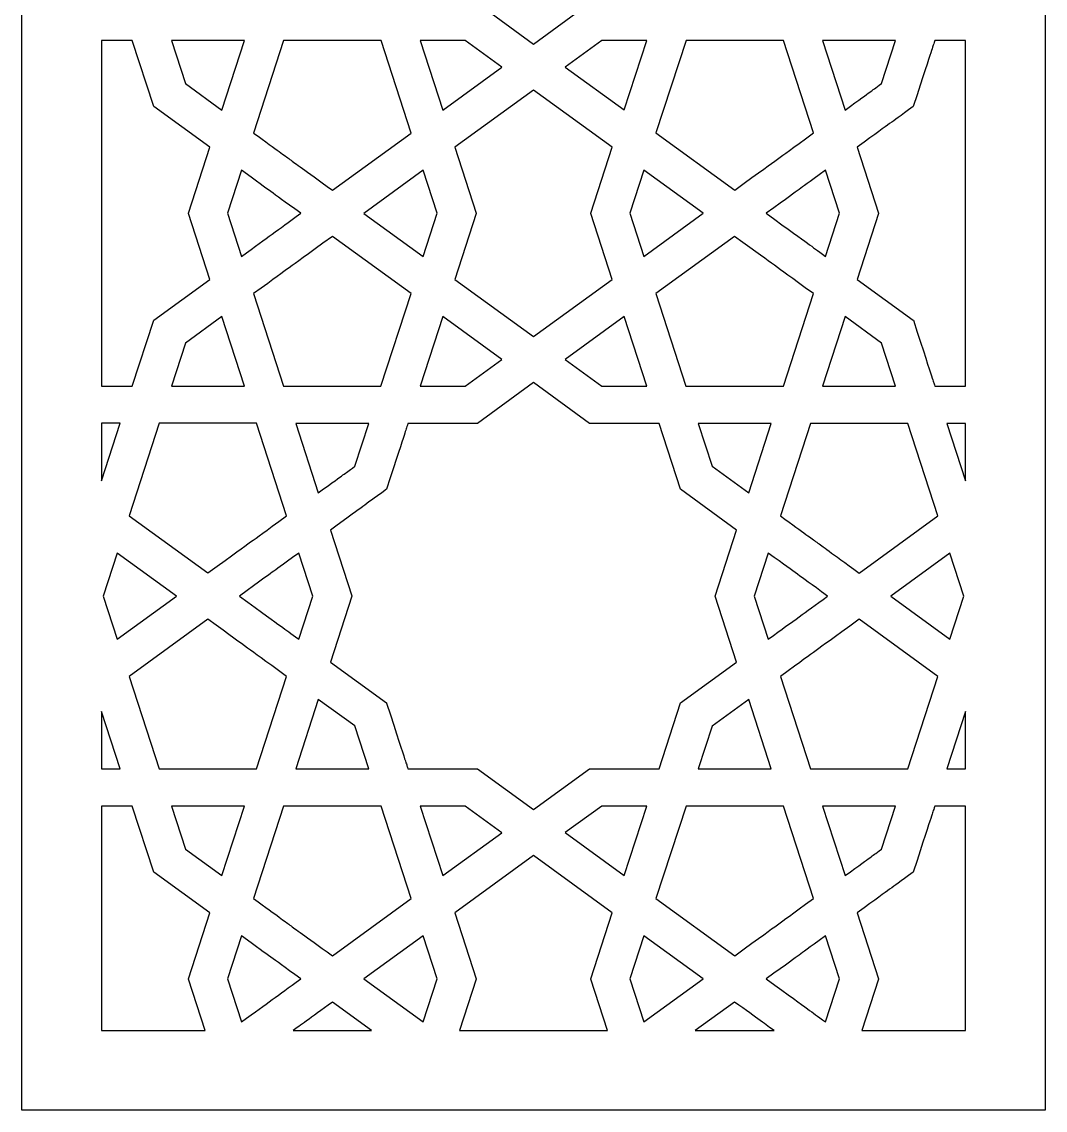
# Model space of a CAD drawing. Header units: millimetres. Extents: x -31 to 31, y -125 to 125.
# Drawn here: x -31.2 to 31.3, y -124.9 to -58.4 of the extents above; entities that cross this region are included whole.
import ezdxf

# ---------------------------------------------------------------- set-up
doc = ezdxf.new("R2010")
doc.units = ezdxf.units.MM
doc.header["$MEASUREMENT"] = 0
doc.layers.add('layer 1', color=7, linetype='Continuous')

msp = doc.modelspace()

# ---------------------------------------------------------------- linework, layer by layer
at = {"layer": 'layer 1', "color": 250}
for points, knots in [([(-31.2209, -124.8834), (-31.2209, -124.8834), (31.279, -124.8834), (31.279, -124.8834), (31.279, -124.8834), (31.279, -124.8834), (31.279, 125.1165), (31.279, 125.1165), (31.279, 125.1165), (31.279, 125.1165), (-31.2209, 125.1165), (-31.2209, 125.1165), (-31.2209, 125.1165), (-31.2209, 125.1165), (-31.2209, -124.8834), (-31.2209, -124.8834)], [0, 0, 0, 0, 0.2, 0.2, 0.2, 0.2, 0.4, 0.4, 0.4, 0.4, 0.6, 0.6, 0.6, 0.6, 1, 1, 1, 1]), ([(-11.0675, -46.7219), (-11.0675, -46.7219), (-11.0655, -46.7159), (-11.0655, -46.7159), (-11.0655, -46.7159), (-11.0655, -46.7159), (-12.3752, -42.6879), (-12.3752, -42.6879), (-12.3752, -42.6879), (-9.9365, -40.9155), (-10.7147, -41.4803), (-8.9446, -40.198), (-8.9446, -40.198), (-7.6295, -36.147), (-7.8545, -36.8395), (-7.6374, -36.1738), (-7.6374, -36.1738), (-7.1057, -36.1738), (-3.9273, -36.1738), (-3.3999, -36.1738), (-3.3999, -36.1738), (-3.3999, -36.1738), (0.03, -33.6808), (0.03, -33.6808), (0.03, -33.6808), (0.03, -33.6808), (3.4571, -36.1714), (3.4571, -36.1714), (3.4571, -36.1714), (3.9875, -36.1714), (7.1642, -36.1714), (7.6948, -36.1714), (7.6948, -36.1714), (7.6948, -36.1714), (9.011, -40.2015), (9.011, -40.2015), (9.011, -40.2015), (9.011, -40.2015), (12.4358, -42.6904), (12.4358, -42.6904), (12.4358, -42.6904), (12.4358, -42.6904), (11.1259, -46.718), (11.1259, -46.718), (11.1259, -46.718), (11.1259, -46.718), (11.1269, -46.7208), (11.1269, -46.7208), (11.1269, -46.7208), (11.1269, -46.7208), (11.1259, -46.724), (11.1259, -46.724), (11.1259, -46.724), (11.1259, -46.724), (11.1269, -46.7272), (11.1269, -46.7272), (11.1269, -46.7272), (11.1269, -46.7272), (11.1259, -46.7304), (11.1259, -46.7304), (11.1259, -46.7304), (11.1259, -46.7304), (12.4343, -50.7591), (12.4343, -50.7591), (12.4343, -50.7591), (12.4343, -50.7591), (9.0092, -53.2479), (9.0092, -53.2479), (9.0092, -53.2479), (9.0092, -53.2479), (7.6962, -57.2731), (7.6962, -57.2731), (7.6962, -57.2731), (7.1645, -57.2731), (3.9859, -57.2731), (3.4586, -57.2731), (3.4586, -57.2731), (3.4586, -57.2731), (0.0285, -59.7659), (0.0285, -59.7659), (0.0285, -59.7659), (0.0285, -59.7659), (-3.3983, -57.2756), (-3.3983, -57.2756), (-3.3983, -57.2756), (-3.9287, -57.2756), (-7.1053, -57.2756), (-7.636, -57.2756), (-7.636, -57.2756), (-7.7883, -56.8092), (-7.5889, -57.4227), (-8.9431, -53.2536), (-8.9431, -53.2536), (-8.9431, -53.2536), (-8.9516, -53.2472), (-8.9516, -53.2472), (-8.9516, -53.2472), (-8.9516, -53.2472), (-8.9522, -53.2455), (-8.9522, -53.2455), (-8.9522, -53.2455), (-8.9522, -53.2455), (-12.3766, -50.757), (-12.3766, -50.757), (-12.3766, -50.757), (-12.3766, -50.757), (-11.0655, -46.7283), (-11.0655, -46.7283), (-11.0655, -46.7283), (-11.0655, -46.7283), (-11.0675, -46.7219), (-11.0675, -46.7219)], [0, 0, 0, 0, 0.0344828, 0.0344828, 0.0344828, 0.0344828, 0.0689655, 0.0689655, 0.0689655, 0.0689655, 0.1034483, 0.1034483, 0.1034483, 0.1034483, 0.137931, 0.137931, 0.137931, 0.137931, 0.1724138, 0.1724138, 0.1724138, 0.1724138, 0.2068966, 0.2068966, 0.2068966, 0.2068966, 0.2413793, 0.2413793, 0.2413793, 0.2413793, 0.2758621, 0.2758621, 0.2758621, 0.2758621, 0.3103448, 0.3103448, 0.3103448, 0.3103448, 0.3448276, 0.3448276, 0.3448276, 0.3448276, 0.3793103, 0.3793103, 0.3793103, 0.3793103, 0.4137931, 0.4137931, 0.4137931, 0.4137931, 0.4482759, 0.4482759, 0.4482759, 0.4482759, 0.4827586, 0.4827586, 0.4827586, 0.4827586, 0.5172414, 0.5172414, 0.5172414, 0.5172414, 0.5517241, 0.5517241, 0.5517241, 0.5517241, 0.5862069, 0.5862069, 0.5862069, 0.5862069, 0.6206897, 0.6206897, 0.6206897, 0.6206897, 0.6551724, 0.6551724, 0.6551724, 0.6551724, 0.6896552, 0.6896552, 0.6896552, 0.6896552, 0.7241379, 0.7241379, 0.7241379, 0.7241379, 0.7586207, 0.7586207, 0.7586207, 0.7586207, 0.7931034, 0.7931034, 0.7931034, 0.7931034, 0.8275862, 0.8275862, 0.8275862, 0.8275862, 0.862069, 0.862069, 0.862069, 0.862069, 0.8965517, 0.8965517, 0.8965517, 0.8965517, 0.9310345, 0.9310345, 0.9310345, 0.9310345, 1, 1, 1, 1]), ([(-26.3572, -59.5517), (-25.5136, -59.5517), (-24.7171, -59.5517), (-24.4743, -59.5517), (-24.4743, -59.5517), (-24.4743, -59.5517), (-23.1581, -63.5815), (-23.1581, -63.5815), (-23.1581, -63.5815), (-23.1581, -63.5815), (-19.7335, -66.0704), (-19.7335, -66.0704), (-19.7335, -66.0704), (-19.7335, -66.0704), (-21.0431, -70.098), (-21.0431, -70.098), (-21.0431, -70.098), (-21.0431, -70.098), (-21.0421, -70.1008), (-21.0421, -70.1008), (-21.0421, -70.1008), (-21.0421, -70.1008), (-21.0431, -70.1044), (-21.0431, -70.1044), (-21.0431, -70.1044), (-21.0431, -70.1044), (-21.0421, -70.1072), (-21.0421, -70.1072), (-21.0421, -70.1072), (-21.0421, -70.1072), (-21.0431, -70.1104), (-21.0431, -70.1104), (-21.0431, -70.1104), (-21.0431, -70.1104), (-19.7348, -74.1391), (-19.7348, -74.1391), (-19.7348, -74.1391), (-19.7348, -74.1391), (-23.1599, -76.6283), (-23.1599, -76.6283), (-23.1599, -76.6283), (-23.1599, -76.6283), (-24.4729, -80.6531), (-24.4729, -80.6531), (-24.4729, -80.6531), (-24.7161, -80.6531), (-25.5134, -80.6531), (-26.3572, -80.6531), (-26.3572, -80.6531), (-26.3572, -80.6531), (-26.3572, -59.5517), (-26.3572, -59.5517)], [0, 0, 0, 0, 0.0714286, 0.0714286, 0.0714286, 0.0714286, 0.1428571, 0.1428571, 0.1428571, 0.1428571, 0.2142857, 0.2142857, 0.2142857, 0.2142857, 0.2857143, 0.2857143, 0.2857143, 0.2857143, 0.3571429, 0.3571429, 0.3571429, 0.3571429, 0.4285714, 0.4285714, 0.4285714, 0.4285714, 0.5, 0.5, 0.5, 0.5, 0.5714286, 0.5714286, 0.5714286, 0.5714286, 0.6428571, 0.6428571, 0.6428571, 0.6428571, 0.7142857, 0.7142857, 0.7142857, 0.7142857, 0.7857143, 0.7857143, 0.7857143, 0.7857143, 0.8571429, 0.8571429, 0.8571429, 0.8571429, 1, 1, 1, 1]), ([(-17.6163, -59.5517), (-17.6163, -59.5517), (-18.9945, -63.7953), (-18.9945, -63.7953), (-18.9945, -63.7953), (-18.9945, -63.7953), (-21.229, -62.1715), (-21.229, -62.1715), (-21.229, -62.1715), (-21.229, -62.1715), (-22.0845, -59.5517), (-22.0845, -59.5517), (-22.0845, -59.5517), (-22.0845, -59.5517), (-17.6163, -59.5517), (-17.6163, -59.5517)], [0, 0, 0, 0, 0.2, 0.2, 0.2, 0.2, 0.4, 0.4, 0.4, 0.4, 0.6, 0.6, 0.6, 0.6, 1, 1, 1, 1]), ([(-9.2825, -59.5514), (-9.2825, -59.5514), (-7.4482, -65.1997), (-7.4482, -65.1997), (-7.4482, -65.1997), (-7.4482, -65.1997), (-12.2538, -68.6926), (-12.2538, -68.6926), (-12.2538, -68.6926), (-15.8527, -66.0799), (-13.9533, -67.4589), (-17.0622, -65.1997), (-17.0622, -65.1997), (-17.0622, -65.1997), (-15.2277, -59.5514), (-15.2277, -59.5514), (-15.2277, -59.5514), (-15.2277, -59.5514), (-9.2825, -59.5514), (-9.2825, -59.5514)], [0, 0, 0, 0, 0.1666667, 0.1666667, 0.1666667, 0.1666667, 0.3333333, 0.3333333, 0.3333333, 0.3333333, 0.5, 0.5, 0.5, 0.5, 0.6666667, 0.6666667, 0.6666667, 0.6666667, 1, 1, 1, 1]), ([(-4.1361, -59.5514), (-4.1361, -59.5514), (-1.906, -61.172), (-1.906, -61.172), (-1.906, -61.172), (-1.906, -61.172), (-5.5156, -63.7953), (-5.5156, -63.7953), (-5.5156, -63.7953), (-5.5156, -63.7953), (-6.8939, -59.5514), (-6.8939, -59.5514), (-6.8939, -59.5514), (-6.8939, -59.5514), (-4.1361, -59.5514), (-4.1361, -59.5514)], [0, 0, 0, 0, 0.2, 0.2, 0.2, 0.2, 0.4, 0.4, 0.4, 0.4, 0.6, 0.6, 0.6, 0.6, 1, 1, 1, 1]), ([(6.9543, -59.5493), (6.9543, -59.5493), (5.576, -63.7932), (5.576, -63.7932), (5.576, -63.7932), (5.576, -63.7932), (1.9664, -61.1699), (1.9664, -61.1699), (1.9664, -61.1699), (1.9664, -61.1699), (4.1966, -59.5493), (4.1966, -59.5493), (4.1966, -59.5493), (4.5395, -59.5493), (6.6033, -59.5493), (6.9543, -59.5493)], [0, 0, 0, 0, 0.2, 0.2, 0.2, 0.2, 0.4, 0.4, 0.4, 0.4, 0.6, 0.6, 0.6, 0.6, 1, 1, 1, 1]), ([(12.3144, -68.6901), (12.3144, -68.6901), (7.5085, -65.1972), (7.5085, -65.1972), (7.5085, -65.1972), (7.5085, -65.1972), (9.3426, -59.5493), (9.3426, -59.5493), (9.3426, -59.5493), (9.3426, -59.5493), (15.288, -59.5493), (15.288, -59.5493), (15.288, -59.5493), (15.288, -59.5493), (17.1224, -65.1976), (17.1224, -65.1976), (17.1224, -65.1976), (14.3178, -67.2356), (15.6683, -66.2552), (12.3144, -68.6901)], [0, 0, 0, 0, 0.1666667, 0.1666667, 0.1666667, 0.1666667, 0.3333333, 0.3333333, 0.3333333, 0.3333333, 0.5, 0.5, 0.5, 0.5, 0.6666667, 0.6666667, 0.6666667, 0.6666667, 1, 1, 1, 1]), ([(17.678, -59.5538), (17.678, -59.5538), (22.1442, -59.5538), (22.1442, -59.5538), (22.1442, -59.5538), (22.1442, -59.5538), (21.2891, -62.1757), (21.2891, -62.1757), (21.2891, -62.1757), (20.4558, -62.7811), (20.9321, -62.4357), (19.0556, -63.7953), (19.0556, -63.7953), (19.0556, -63.7953), (17.678, -59.5538), (17.678, -59.5538)], [0, 0, 0, 0, 0.2, 0.2, 0.2, 0.2, 0.4, 0.4, 0.4, 0.4, 0.6, 0.6, 0.6, 0.6, 1, 1, 1, 1]), ([(26.4153, -80.6556), (25.5721, -80.6556), (24.7759, -80.6556), (24.5332, -80.6556), (24.5332, -80.6556), (24.3783, -80.1822), (24.5784, -80.7967), (23.2262, -76.6336), (23.2262, -76.6336), (23.2262, -76.6336), (23.2177, -76.6272), (23.2177, -76.6272), (23.2177, -76.6272), (23.2177, -76.6272), (23.217, -76.6258), (23.217, -76.6258), (23.217, -76.6258), (23.217, -76.6258), (19.7926, -74.137), (19.7926, -74.137), (19.7926, -74.137), (19.7926, -74.137), (21.1035, -70.1082), (21.1035, -70.1082), (21.1035, -70.1082), (21.1035, -70.1082), (21.1017, -70.1019), (21.1017, -70.1019), (21.1017, -70.1019), (21.1017, -70.1019), (21.1035, -70.0959), (21.1035, -70.0959), (21.1035, -70.0959), (21.1035, -70.0959), (19.794, -66.0679), (19.794, -66.0679), (19.794, -66.0679), (22.2479, -64.2846), (21.4905, -64.8342), (23.2244, -63.578), (23.2244, -63.578), (24.5381, -59.5323), (24.3163, -60.2146), (24.5318, -59.5538), (24.5318, -59.5538), (24.7749, -59.5538), (25.5718, -59.5538), (26.4153, -59.5538), (26.4153, -59.5538), (26.4153, -59.5538), (26.4153, -80.6556), (26.4153, -80.6556)], [0, 0, 0, 0, 0.0714286, 0.0714286, 0.0714286, 0.0714286, 0.1428571, 0.1428571, 0.1428571, 0.1428571, 0.2142857, 0.2142857, 0.2142857, 0.2142857, 0.2857143, 0.2857143, 0.2857143, 0.2857143, 0.3571429, 0.3571429, 0.3571429, 0.3571429, 0.4285714, 0.4285714, 0.4285714, 0.4285714, 0.5, 0.5, 0.5, 0.5, 0.5714286, 0.5714286, 0.5714286, 0.5714286, 0.6428571, 0.6428571, 0.6428571, 0.6428571, 0.7142857, 0.7142857, 0.7142857, 0.7142857, 0.7857143, 0.7857143, 0.7857143, 0.7857143, 0.8571429, 0.8571429, 0.8571429, 0.8571429, 1, 1, 1, 1]), ([(-4.7782, -74.1391), (-4.7782, -74.1391), (-3.4687, -70.1107), (-3.4687, -70.1107), (-3.4687, -70.1107), (-3.4687, -70.1107), (-3.4714, -70.1023), (-3.4714, -70.1023), (-3.4714, -70.1023), (-3.4714, -70.1023), (-3.4703, -70.0991), (-3.4703, -70.0991), (-3.4703, -70.0991), (-3.4703, -70.0991), (-4.7771, -66.0707), (-4.7771, -66.0707), (-4.7771, -66.0707), (-4.7771, -66.0707), (0.0318, -62.5757), (0.0318, -62.5757), (0.0318, -62.5757), (0.0318, -62.5757), (4.8369, -66.0679), (4.8369, -66.0679), (4.8369, -66.0679), (4.8369, -66.0679), (3.5275, -70.0963), (3.5275, -70.0963), (3.5275, -70.0963), (3.5275, -70.0963), (3.5285, -70.0994), (3.5285, -70.0994), (3.5285, -70.0994), (3.5285, -70.0994), (3.5273, -70.1026), (3.5273, -70.1026), (3.5273, -70.1026), (3.5273, -70.1026), (3.5285, -70.1058), (3.5285, -70.1058), (3.5285, -70.1058), (3.5285, -70.1058), (3.5275, -70.1086), (3.5275, -70.1086), (3.5275, -70.1086), (3.5275, -70.1086), (4.8359, -74.1366), (4.8359, -74.1366), (4.8359, -74.1366), (4.8359, -74.1366), (0.027, -77.6312), (0.027, -77.6312), (0.027, -77.6312), (0.027, -77.6312), (-4.7782, -74.1391), (-4.7782, -74.1391)], [0, 0, 0, 0, 0.0666667, 0.0666667, 0.0666667, 0.0666667, 0.1333333, 0.1333333, 0.1333333, 0.1333333, 0.2, 0.2, 0.2, 0.2, 0.2666667, 0.2666667, 0.2666667, 0.2666667, 0.3333333, 0.3333333, 0.3333333, 0.3333333, 0.4, 0.4, 0.4, 0.4, 0.4666667, 0.4666667, 0.4666667, 0.4666667, 0.5333333, 0.5333333, 0.5333333, 0.5333333, 0.6, 0.6, 0.6, 0.6, 0.6666667, 0.6666667, 0.6666667, 0.6666667, 0.7333333, 0.7333333, 0.7333333, 0.7333333, 0.8, 0.8, 0.8, 0.8, 0.8666667, 0.8666667, 0.8666667, 0.8666667, 1, 1, 1, 1]), ([(-14.1813, -70.104), (-15.7375, -71.2336), (-16.0634, -71.4703), (-17.8008, -72.7333), (-17.8008, -72.7333), (-17.8008, -72.7333), (-18.6545, -70.1044), (-18.6545, -70.1044), (-18.6545, -70.1044), (-18.6545, -70.1044), (-17.7998, -67.4758), (-17.7998, -67.4758), (-17.7998, -67.4758), (-15.7314, -68.979), (-16.3185, -68.5529), (-14.1813, -70.104)], [0, 0, 0, 0, 0.2, 0.2, 0.2, 0.2, 0.4, 0.4, 0.4, 0.4, 0.6, 0.6, 0.6, 0.6, 1, 1, 1, 1]), ([(-6.7108, -67.4758), (-6.7108, -67.4758), (-5.8578, -70.1023), (-5.8578, -70.1023), (-5.8578, -70.1023), (-5.8578, -70.1023), (-6.7123, -72.7336), (-6.7123, -72.7336), (-6.7123, -72.7336), (-6.7123, -72.7336), (-10.3288, -70.1054), (-10.3288, -70.1054), (-10.3288, -70.1054), (-10.3288, -70.1054), (-6.7108, -67.4758), (-6.7108, -67.4758)], [0, 0, 0, 0, 0.2, 0.2, 0.2, 0.2, 0.4, 0.4, 0.4, 0.4, 0.6, 0.6, 0.6, 0.6, 1, 1, 1, 1]), ([(6.7694, -72.7312), (6.7694, -72.7312), (5.9161, -70.103), (5.9161, -70.103), (5.9161, -70.103), (5.9161, -70.103), (6.7708, -67.4734), (6.7708, -67.4734), (6.7708, -67.4734), (6.7708, -67.4734), (10.3875, -70.1019), (10.3875, -70.1019), (10.3875, -70.1019), (10.3875, -70.1019), (6.7694, -72.7312), (6.7694, -72.7312)], [0, 0, 0, 0, 0.2, 0.2, 0.2, 0.2, 0.4, 0.4, 0.4, 0.4, 0.6, 0.6, 0.6, 0.6, 1, 1, 1, 1]), ([(14.2402, -70.103), (17.0081, -68.0935), (15.6065, -69.1113), (17.8601, -67.4734), (17.8601, -67.4734), (17.8601, -67.4734), (18.7148, -70.1019), (18.7148, -70.1019), (18.7148, -70.1019), (18.7148, -70.1019), (17.859, -72.7315), (17.859, -72.7315), (17.859, -72.7315), (16.771, -71.9413), (17.2007, -72.2521), (14.2402, -70.103)], [0, 0, 0, 0, 0.2, 0.2, 0.2, 0.2, 0.4, 0.4, 0.4, 0.4, 0.6, 0.6, 0.6, 0.6, 1, 1, 1, 1]), ([(-12.2553, -71.5169), (-12.2553, -71.5169), (-7.4497, -75.0097), (-7.4497, -75.0097), (-7.4497, -75.0097), (-7.4497, -75.0097), (-9.284, -80.6581), (-9.284, -80.6581), (-9.284, -80.6581), (-9.284, -80.6581), (-15.2294, -80.6581), (-15.2294, -80.6581), (-15.2294, -80.6581), (-15.2294, -80.6581), (-17.0638, -75.0094), (-17.0638, -75.0094), (-17.0638, -75.0094), (-14.3101, -73.0088), (-15.6037, -73.9475), (-12.2553, -71.5169)], [0, 0, 0, 0, 0.1666667, 0.1666667, 0.1666667, 0.1666667, 0.3333333, 0.3333333, 0.3333333, 0.3333333, 0.5, 0.5, 0.5, 0.5, 0.6666667, 0.6666667, 0.6666667, 0.6666667, 1, 1, 1, 1]), ([(9.3412, -80.6556), (9.3412, -80.6556), (7.5067, -75.0073), (7.5067, -75.0073), (7.5067, -75.0073), (7.5067, -75.0073), (12.3126, -71.5148), (12.3126, -71.5148), (12.3126, -71.5148), (15.2432, -73.642), (14.2497, -72.9206), (17.121, -75.0073), (17.121, -75.0073), (17.121, -75.0073), (15.2866, -80.6556), (15.2866, -80.6556), (15.2866, -80.6556), (15.2866, -80.6556), (9.3412, -80.6556), (9.3412, -80.6556)], [0, 0, 0, 0, 0.1666667, 0.1666667, 0.1666667, 0.1666667, 0.3333333, 0.3333333, 0.3333333, 0.3333333, 0.5, 0.5, 0.5, 0.5, 0.6666667, 0.6666667, 0.6666667, 0.6666667, 1, 1, 1, 1]), ([(-17.6193, -80.6531), (-17.6193, -80.6531), (-22.0835, -80.6531), (-22.0835, -80.6531), (-22.0835, -80.6531), (-22.0835, -80.6531), (-21.2304, -78.0376), (-21.2304, -78.0376), (-21.2304, -78.0376), (-21.2304, -78.0376), (-18.996, -76.4142), (-18.996, -76.4142), (-18.996, -76.4142), (-18.996, -76.4142), (-17.6193, -80.6531), (-17.6193, -80.6531)], [0, 0, 0, 0, 0.2, 0.2, 0.2, 0.2, 0.4, 0.4, 0.4, 0.4, 0.6, 0.6, 0.6, 0.6, 1, 1, 1, 1]), ([(-5.5173, -76.4142), (-5.5173, -76.4142), (-1.9076, -79.0374), (-1.9076, -79.0374), (-1.9076, -79.0374), (-1.9076, -79.0374), (-4.1376, -80.6581), (-4.1376, -80.6581), (-4.1376, -80.6581), (-4.1376, -80.6581), (-6.8956, -80.6581), (-6.8956, -80.6581), (-6.8956, -80.6581), (-6.8956, -80.6581), (-5.5173, -76.4142), (-5.5173, -76.4142)], [0, 0, 0, 0, 0.2, 0.2, 0.2, 0.2, 0.4, 0.4, 0.4, 0.4, 0.6, 0.6, 0.6, 0.6, 1, 1, 1, 1]), ([(5.5746, -76.4117), (5.5746, -76.4117), (6.9529, -80.6556), (6.9529, -80.6556), (6.9529, -80.6556), (6.6019, -80.6556), (4.5399, -80.6556), (4.1949, -80.6556), (4.1949, -80.6556), (4.1949, -80.6556), (1.9649, -79.0349), (1.9649, -79.0349), (1.9649, -79.0349), (1.9649, -79.0349), (5.5746, -76.4117), (5.5746, -76.4117)], [0, 0, 0, 0, 0.2, 0.2, 0.2, 0.2, 0.4, 0.4, 0.4, 0.4, 0.6, 0.6, 0.6, 0.6, 1, 1, 1, 1]), ([(17.6752, -80.6556), (17.6752, -80.6556), (19.0535, -76.4103), (19.0535, -76.4103), (19.0535, -76.4103), (19.0535, -76.4103), (21.2884, -78.0316), (21.2884, -78.0316), (21.2884, -78.0316), (21.2884, -78.0316), (22.1453, -80.6556), (22.1453, -80.6556), (22.1453, -80.6556), (22.1453, -80.6556), (17.6752, -80.6556), (17.6752, -80.6556)], [0, 0, 0, 0, 0.2, 0.2, 0.2, 0.2, 0.4, 0.4, 0.4, 0.4, 0.6, 0.6, 0.6, 0.6, 1, 1, 1, 1]), ([(-3.3983, -104.0356), (-3.9287, -104.0356), (-7.1053, -104.0356), (-7.636, -104.0356), (-7.636, -104.0356), (-7.7884, -103.5688), (-7.5889, -104.1827), (-8.9431, -100.0136), (-8.9431, -100.0136), (-8.9431, -100.0136), (-8.9516, -100.0072), (-8.9516, -100.0072), (-8.9516, -100.0072), (-8.9516, -100.0072), (-8.9522, -100.0058), (-8.9522, -100.0058), (-8.9522, -100.0058), (-8.9522, -100.0058), (-12.3766, -97.5169), (-12.3766, -97.5169), (-12.3766, -97.5169), (-12.3766, -97.5169), (-11.0655, -93.4882), (-11.0655, -93.4882), (-11.0655, -93.4882), (-11.0655, -93.4882), (-11.0675, -93.4823), (-11.0675, -93.4823), (-11.0675, -93.4823), (-11.0675, -93.4823), (-11.0655, -93.4759), (-11.0655, -93.4759), (-11.0655, -93.4759), (-11.0655, -93.4759), (-12.3752, -89.4479), (-12.3752, -89.4479), (-12.3752, -89.4479), (-9.9286, -87.6699), (-10.6809, -88.216), (-8.9446, -86.958), (-8.9446, -86.958), (-7.6283, -82.9039), (-7.8534, -83.5964), (-7.6374, -82.9338), (-7.6374, -82.9338), (-7.1057, -82.9338), (-3.9273, -82.9338), (-3.3999, -82.9338), (-3.3999, -82.9338), (-3.3999, -82.9338), (0.03, -80.4411), (0.03, -80.4411), (0.03, -80.4411), (0.03, -80.4411), (3.4571, -82.9317), (3.4571, -82.9317), (3.4571, -82.9317), (3.9875, -82.9317), (7.1642, -82.9317), (7.6948, -82.9317), (7.6948, -82.9317), (7.6948, -82.9317), (9.011, -86.9615), (9.011, -86.9615), (9.011, -86.9615), (9.011, -86.9615), (12.4358, -89.4504), (12.4358, -89.4504), (12.4358, -89.4504), (12.4358, -89.4504), (11.1259, -93.478), (11.1259, -93.478), (11.1259, -93.478), (11.1259, -93.478), (11.1269, -93.4808), (11.1269, -93.4808), (11.1269, -93.4808), (11.1269, -93.4808), (11.1259, -93.4843), (11.1259, -93.4843), (11.1259, -93.4843), (11.1259, -93.4843), (11.1269, -93.4875), (11.1269, -93.4875), (11.1269, -93.4875), (11.1269, -93.4875), (11.1259, -93.4903), (11.1259, -93.4903), (11.1259, -93.4903), (11.1259, -93.4903), (12.4343, -97.5191), (12.4343, -97.5191), (12.4343, -97.5191), (12.4343, -97.5191), (9.0092, -100.0082), (9.0092, -100.0082), (9.0092, -100.0082), (9.0092, -100.0082), (7.6962, -104.0331), (7.6962, -104.0331), (7.6962, -104.0331), (7.1645, -104.0331), (3.9859, -104.0331), (3.4586, -104.0331), (3.4586, -104.0331), (3.4586, -104.0331), (0.0285, -106.5262), (0.0285, -106.5262), (0.0285, -106.5262), (0.0285, -106.5262), (-3.3983, -104.0356), (-3.3983, -104.0356)], [0, 0, 0, 0, 0.0344828, 0.0344828, 0.0344828, 0.0344828, 0.0689655, 0.0689655, 0.0689655, 0.0689655, 0.1034483, 0.1034483, 0.1034483, 0.1034483, 0.137931, 0.137931, 0.137931, 0.137931, 0.1724138, 0.1724138, 0.1724138, 0.1724138, 0.2068966, 0.2068966, 0.2068966, 0.2068966, 0.2413793, 0.2413793, 0.2413793, 0.2413793, 0.2758621, 0.2758621, 0.2758621, 0.2758621, 0.3103448, 0.3103448, 0.3103448, 0.3103448, 0.3448276, 0.3448276, 0.3448276, 0.3448276, 0.3793103, 0.3793103, 0.3793103, 0.3793103, 0.4137931, 0.4137931, 0.4137931, 0.4137931, 0.4482759, 0.4482759, 0.4482759, 0.4482759, 0.4827586, 0.4827586, 0.4827586, 0.4827586, 0.5172414, 0.5172414, 0.5172414, 0.5172414, 0.5517241, 0.5517241, 0.5517241, 0.5517241, 0.5862069, 0.5862069, 0.5862069, 0.5862069, 0.6206897, 0.6206897, 0.6206897, 0.6206897, 0.6551724, 0.6551724, 0.6551724, 0.6551724, 0.6896552, 0.6896552, 0.6896552, 0.6896552, 0.7241379, 0.7241379, 0.7241379, 0.7241379, 0.7586207, 0.7586207, 0.7586207, 0.7586207, 0.7931034, 0.7931034, 0.7931034, 0.7931034, 0.8275862, 0.8275862, 0.8275862, 0.8275862, 0.862069, 0.862069, 0.862069, 0.862069, 0.8965517, 0.8965517, 0.8965517, 0.8965517, 0.9310345, 0.9310345, 0.9310345, 0.9310345, 1, 1, 1, 1]), ([(-26.3572, -82.9293), (-25.841, -82.9293), (-25.3671, -82.9293), (-25.2148, -82.9293), (-25.2148, -82.9293), (-25.2148, -82.9293), (-26.3572, -86.4468), (-26.3572, -86.4468), (-26.3572, -86.4468), (-26.3572, -86.4468), (-26.3572, -82.9293), (-26.3572, -82.9293)], [0, 0, 0, 0, 0.25, 0.25, 0.25, 0.25, 0.5, 0.5, 0.5, 0.5, 1, 1, 1, 1]), ([(-16.8811, -82.9293), (-16.8811, -82.9293), (-15.0466, -88.5776), (-15.0466, -88.5776), (-15.0466, -88.5776), (-17.8513, -90.6155), (-16.5009, -89.6355), (-19.8549, -92.07), (-19.8549, -92.07), (-19.8549, -92.07), (-24.6607, -88.5776), (-24.6607, -88.5776), (-24.6607, -88.5776), (-24.6607, -88.5776), (-22.8264, -82.9293), (-22.8264, -82.9293), (-22.8264, -82.9293), (-22.8264, -82.9293), (-16.8811, -82.9293), (-16.8811, -82.9293)], [0, 0, 0, 0, 0.1666667, 0.1666667, 0.1666667, 0.1666667, 0.3333333, 0.3333333, 0.3333333, 0.3333333, 0.5, 0.5, 0.5, 0.5, 0.6666667, 0.6666667, 0.6666667, 0.6666667, 1, 1, 1, 1]), ([(-10.0247, -82.9338), (-10.0247, -82.9338), (-10.88, -85.5557), (-10.88, -85.5557), (-10.88, -85.5557), (-11.7172, -86.1639), (-11.2369, -85.8157), (-13.1136, -87.1753), (-13.1136, -87.1753), (-13.1136, -87.1753), (-14.4909, -82.9338), (-14.4909, -82.9338), (-14.4909, -82.9338), (-14.4909, -82.9338), (-10.0247, -82.9338), (-10.0247, -82.9338)], [0, 0, 0, 0, 0.2, 0.2, 0.2, 0.2, 0.4, 0.4, 0.4, 0.4, 0.6, 0.6, 0.6, 0.6, 1, 1, 1, 1]), ([(13.1745, -87.1756), (13.1745, -87.1756), (10.9403, -85.5515), (10.9403, -85.5515), (10.9403, -85.5515), (10.9403, -85.5515), (10.0845, -82.9317), (10.0845, -82.9317), (10.0845, -82.9317), (10.0845, -82.9317), (14.5528, -82.9317), (14.5528, -82.9317), (14.5528, -82.9317), (14.5528, -82.9317), (13.1745, -87.1756), (13.1745, -87.1756)], [0, 0, 0, 0, 0.2, 0.2, 0.2, 0.2, 0.4, 0.4, 0.4, 0.4, 0.6, 0.6, 0.6, 0.6, 1, 1, 1, 1]), ([(19.9153, -92.0725), (16.3163, -89.4595), (18.2157, -90.8389), (15.107, -88.5797), (15.107, -88.5797), (15.107, -88.5797), (16.9414, -82.9314), (16.9414, -82.9314), (16.9414, -82.9314), (16.9414, -82.9314), (22.8868, -82.9314), (22.8868, -82.9314), (22.8868, -82.9314), (22.8868, -82.9314), (24.7209, -88.5797), (24.7209, -88.5797), (24.7209, -88.5797), (24.7209, -88.5797), (19.9153, -92.0725), (19.9153, -92.0725)], [0, 0, 0, 0, 0.1666667, 0.1666667, 0.1666667, 0.1666667, 0.3333333, 0.3333333, 0.3333333, 0.3333333, 0.5, 0.5, 0.5, 0.5, 0.6666667, 0.6666667, 0.6666667, 0.6666667, 1, 1, 1, 1]), ([(26.4153, -86.4426), (26.4153, -86.4426), (25.2751, -82.9314), (25.2751, -82.9314), (25.2751, -82.9314), (25.2751, -82.9314), (26.4153, -82.9314), (26.4153, -82.9314), (26.4153, -82.9314), (26.4153, -82.9314), (26.4153, -86.4426), (26.4153, -86.4426)], [0, 0, 0, 0, 0.25, 0.25, 0.25, 0.25, 0.5, 0.5, 0.5, 0.5, 1, 1, 1, 1]), ([(-21.7816, -93.4819), (-21.7816, -93.4819), (-25.3995, -96.1111), (-25.3995, -96.1111), (-25.3995, -96.1111), (-25.3995, -96.1111), (-26.253, -93.483), (-26.253, -93.483), (-26.253, -93.483), (-26.253, -93.483), (-25.3982, -90.8534), (-25.3982, -90.8534), (-25.3982, -90.8534), (-25.3982, -90.8534), (-21.7816, -93.4819), (-21.7816, -93.4819)], [0, 0, 0, 0, 0.2, 0.2, 0.2, 0.2, 0.4, 0.4, 0.4, 0.4, 0.6, 0.6, 0.6, 0.6, 1, 1, 1, 1]), ([(-14.309, -90.8534), (-14.309, -90.8534), (-13.4544, -93.4819), (-13.4544, -93.4819), (-13.4544, -93.4819), (-13.4544, -93.4819), (-14.3101, -96.1114), (-14.3101, -96.1114), (-14.3101, -96.1114), (-15.3982, -95.3213), (-14.9683, -95.6324), (-17.9289, -93.483), (-17.9289, -93.483), (-15.1611, -91.4735), (-16.5627, -92.4913), (-14.309, -90.8534)], [0, 0, 0, 0, 0.2, 0.2, 0.2, 0.2, 0.4, 0.4, 0.4, 0.4, 0.6, 0.6, 0.6, 0.6, 1, 1, 1, 1]), ([(14.3683, -96.1132), (14.3683, -96.1132), (13.5145, -93.4843), (13.5145, -93.4843), (13.5145, -93.4843), (13.5145, -93.4843), (14.3693, -90.8559), (14.3693, -90.8559), (14.3693, -90.8559), (16.4377, -92.359), (15.8506, -91.9328), (17.9878, -93.484), (17.9878, -93.484), (16.4317, -94.6136), (16.1057, -94.8502), (14.3683, -96.1132)], [0, 0, 0, 0, 0.2, 0.2, 0.2, 0.2, 0.4, 0.4, 0.4, 0.4, 0.6, 0.6, 0.6, 0.6, 1, 1, 1, 1]), ([(21.8405, -93.4854), (21.8405, -93.4854), (25.4582, -90.8559), (25.4582, -90.8559), (25.4582, -90.8559), (25.4582, -90.8559), (26.3112, -93.4823), (26.3112, -93.4823), (26.3112, -93.4823), (26.3112, -93.4823), (25.4568, -96.1136), (25.4568, -96.1136), (25.4568, -96.1136), (25.4568, -96.1136), (21.8405, -93.4854), (21.8405, -93.4854)], [0, 0, 0, 0, 0.2, 0.2, 0.2, 0.2, 0.4, 0.4, 0.4, 0.4, 0.6, 0.6, 0.6, 0.6, 1, 1, 1, 1]), ([(-19.8564, -94.8948), (-16.9259, -97.0223), (-17.9193, -96.3005), (-15.0482, -98.3873), (-15.0482, -98.3873), (-15.0482, -98.3873), (-16.8826, -104.0356), (-16.8826, -104.0356), (-16.8826, -104.0356), (-16.8826, -104.0356), (-22.8278, -104.0356), (-22.8278, -104.0356), (-22.8278, -104.0356), (-22.8278, -104.0356), (-24.6622, -98.3875), (-24.6622, -98.3875), (-24.6622, -98.3875), (-24.6622, -98.3875), (-19.8564, -94.8948), (-19.8564, -94.8948)], [0, 0, 0, 0, 0.1666667, 0.1666667, 0.1666667, 0.1666667, 0.3333333, 0.3333333, 0.3333333, 0.3333333, 0.5, 0.5, 0.5, 0.5, 0.6666667, 0.6666667, 0.6666667, 0.6666667, 1, 1, 1, 1]), ([(16.9397, -104.038), (16.9397, -104.038), (15.1052, -98.3897), (15.1052, -98.3897), (15.1052, -98.3897), (17.859, -96.3887), (16.5654, -97.3278), (19.9139, -94.8972), (19.9139, -94.8972), (19.9139, -94.8972), (24.7195, -98.3897), (24.7195, -98.3897), (24.7195, -98.3897), (24.7195, -98.3897), (22.885, -104.038), (22.885, -104.038), (22.885, -104.038), (22.885, -104.038), (16.9397, -104.038), (16.9397, -104.038)], [0, 0, 0, 0, 0.1666667, 0.1666667, 0.1666667, 0.1666667, 0.3333333, 0.3333333, 0.3333333, 0.3333333, 0.5, 0.5, 0.5, 0.5, 0.6666667, 0.6666667, 0.6666667, 0.6666667, 1, 1, 1, 1]), ([(-13.1155, -99.7902), (-13.1155, -99.7902), (-10.8807, -101.4119), (-10.8807, -101.4119), (-10.8807, -101.4119), (-10.8807, -101.4119), (-10.0239, -104.0356), (-10.0239, -104.0356), (-10.0239, -104.0356), (-10.0239, -104.0356), (-14.4941, -104.0356), (-14.4941, -104.0356), (-14.4941, -104.0356), (-14.4941, -104.0356), (-13.1155, -99.7902), (-13.1155, -99.7902)], [0, 0, 0, 0, 0.2, 0.2, 0.2, 0.2, 0.4, 0.4, 0.4, 0.4, 0.6, 0.6, 0.6, 0.6, 1, 1, 1, 1]), ([(14.55, -104.0331), (14.55, -104.0331), (10.0855, -104.0331), (10.0855, -104.0331), (10.0855, -104.0331), (10.0855, -104.0331), (10.9389, -101.4176), (10.9389, -101.4176), (10.9389, -101.4176), (10.9389, -101.4176), (13.1731, -99.7941), (13.1731, -99.7941), (13.1731, -99.7941), (13.1731, -99.7941), (14.55, -104.0331), (14.55, -104.0331)], [0, 0, 0, 0, 0.2, 0.2, 0.2, 0.2, 0.4, 0.4, 0.4, 0.4, 0.6, 0.6, 0.6, 0.6, 1, 1, 1, 1]), ([(-26.3572, -100.5227), (-26.3572, -100.5227), (-25.2165, -104.0356), (-25.2165, -104.0356), (-25.2165, -104.0356), (-25.3683, -104.0356), (-25.8416, -104.0356), (-26.3572, -104.0356), (-26.3572, -104.0356), (-26.3572, -104.0356), (-26.3572, -100.5227), (-26.3572, -100.5227)], [0, 0, 0, 0, 0.25, 0.25, 0.25, 0.25, 0.5, 0.5, 0.5, 0.5, 1, 1, 1, 1]), ([(26.4153, -104.038), (26.4153, -104.038), (25.2737, -104.038), (25.2737, -104.038), (25.2737, -104.038), (25.2737, -104.038), (26.4153, -100.5222), (26.4153, -100.5222), (26.4153, -100.5222), (26.4153, -100.5222), (26.4153, -104.038), (26.4153, -104.038)], [0, 0, 0, 0, 0.25, 0.25, 0.25, 0.25, 0.5, 0.5, 0.5, 0.5, 1, 1, 1, 1]), ([(-26.3572, -106.3117), (-25.5136, -106.3117), (-24.7171, -106.3117), (-24.4743, -106.3117), (-24.4743, -106.3117), (-24.4743, -106.3117), (-23.1581, -110.3415), (-23.1581, -110.3415), (-23.1581, -110.3415), (-23.1581, -110.3415), (-19.7335, -112.8303), (-19.7335, -112.8303), (-19.7335, -112.8303), (-19.7335, -112.8303), (-21.0431, -116.8579), (-21.0431, -116.8579), (-21.0431, -116.8579), (-21.0431, -116.8579), (-21.0421, -116.8611), (-21.0421, -116.8611), (-21.0421, -116.8611), (-21.0421, -116.8611), (-21.0431, -116.8643), (-21.0431, -116.8643), (-21.0431, -116.8643), (-21.0431, -116.8643), (-21.0421, -116.8676), (-21.0421, -116.8676), (-21.0421, -116.8676), (-21.0421, -116.8676), (-21.0431, -116.8703), (-21.0431, -116.8703), (-21.0431, -116.8703), (-21.0431, -116.8703), (-20.0204, -120.02), (-20.0204, -120.02), (-20.0204, -120.02), (-20.0204, -120.02), (-26.3572, -120.02), (-26.3572, -120.02), (-26.3572, -120.02), (-26.3572, -120.02), (-26.3572, -106.3117), (-26.3572, -106.3117)], [0, 0, 0, 0, 0.0833333, 0.0833333, 0.0833333, 0.0833333, 0.1666667, 0.1666667, 0.1666667, 0.1666667, 0.25, 0.25, 0.25, 0.25, 0.3333333, 0.3333333, 0.3333333, 0.3333333, 0.4166667, 0.4166667, 0.4166667, 0.4166667, 0.5, 0.5, 0.5, 0.5, 0.5833333, 0.5833333, 0.5833333, 0.5833333, 0.6666667, 0.6666667, 0.6666667, 0.6666667, 0.75, 0.75, 0.75, 0.75, 0.8333333, 0.8333333, 0.8333333, 0.8333333, 1, 1, 1, 1]), ([(-17.6163, -106.3117), (-17.6163, -106.3117), (-18.9945, -110.5556), (-18.9945, -110.5556), (-18.9945, -110.5556), (-18.9945, -110.5556), (-21.229, -108.9314), (-21.229, -108.9314), (-21.229, -108.9314), (-21.229, -108.9314), (-22.0845, -106.3117), (-22.0845, -106.3117), (-22.0845, -106.3117), (-22.0845, -106.3117), (-17.6163, -106.3117), (-17.6163, -106.3117)], [0, 0, 0, 0, 0.2, 0.2, 0.2, 0.2, 0.4, 0.4, 0.4, 0.4, 0.6, 0.6, 0.6, 0.6, 1, 1, 1, 1]), ([(-17.0622, -111.96), (-17.0622, -111.96), (-15.2277, -106.3114), (-15.2277, -106.3114), (-15.2277, -106.3114), (-15.2277, -106.3114), (-9.2825, -106.3114), (-9.2825, -106.3114), (-9.2825, -106.3114), (-9.2825, -106.3114), (-7.4482, -111.9597), (-7.4482, -111.9597), (-7.4482, -111.9597), (-7.4482, -111.9597), (-12.2538, -115.4525), (-12.2538, -115.4525), (-12.2538, -115.4525), (-15.8527, -112.8398), (-13.9533, -114.2193), (-17.0622, -111.96)], [0, 0, 0, 0, 0.1666667, 0.1666667, 0.1666667, 0.1666667, 0.3333333, 0.3333333, 0.3333333, 0.3333333, 0.5, 0.5, 0.5, 0.5, 0.6666667, 0.6666667, 0.6666667, 0.6666667, 1, 1, 1, 1]), ([(-6.8939, -106.3114), (-6.8939, -106.3114), (-4.1361, -106.3114), (-4.1361, -106.3114), (-4.1361, -106.3114), (-4.1361, -106.3114), (-1.906, -107.932), (-1.906, -107.932), (-1.906, -107.932), (-1.906, -107.932), (-5.5156, -110.5556), (-5.5156, -110.5556), (-5.5156, -110.5556), (-5.5156, -110.5556), (-6.8939, -106.3114), (-6.8939, -106.3114)], [0, 0, 0, 0, 0.2, 0.2, 0.2, 0.2, 0.4, 0.4, 0.4, 0.4, 0.6, 0.6, 0.6, 0.6, 1, 1, 1, 1]), ([(4.1966, -106.3092), (4.5395, -106.3092), (6.6033, -106.3092), (6.9543, -106.3092), (6.9543, -106.3092), (6.9543, -106.3092), (5.576, -110.5531), (5.576, -110.5531), (5.576, -110.5531), (5.576, -110.5531), (1.9664, -107.9299), (1.9664, -107.9299), (1.9664, -107.9299), (1.9664, -107.9299), (4.1966, -106.3092), (4.1966, -106.3092)], [0, 0, 0, 0, 0.2, 0.2, 0.2, 0.2, 0.4, 0.4, 0.4, 0.4, 0.6, 0.6, 0.6, 0.6, 1, 1, 1, 1]), ([(7.5085, -111.9575), (7.5085, -111.9575), (9.3426, -106.3092), (9.3426, -106.3092), (9.3426, -106.3092), (9.3426, -106.3092), (15.288, -106.3092), (15.288, -106.3092), (15.288, -106.3092), (15.288, -106.3092), (17.1224, -111.9575), (17.1224, -111.9575), (17.1224, -111.9575), (14.3178, -113.9955), (15.6683, -113.0156), (12.3144, -115.4504), (12.3144, -115.4504), (12.3144, -115.4504), (7.5085, -111.9575), (7.5085, -111.9575)], [0, 0, 0, 0, 0.1666667, 0.1666667, 0.1666667, 0.1666667, 0.3333333, 0.3333333, 0.3333333, 0.3333333, 0.5, 0.5, 0.5, 0.5, 0.6666667, 0.6666667, 0.6666667, 0.6666667, 1, 1, 1, 1]), ([(17.678, -106.3139), (17.678, -106.3139), (22.1442, -106.3139), (22.1442, -106.3139), (22.1442, -106.3139), (22.1442, -106.3139), (21.2891, -108.9357), (21.2891, -108.9357), (21.2891, -108.9357), (20.4558, -109.5414), (20.9363, -109.1929), (19.0556, -110.5552), (19.0556, -110.5552), (19.0556, -110.5552), (17.678, -106.3139), (17.678, -106.3139)], [0, 0, 0, 0, 0.2, 0.2, 0.2, 0.2, 0.4, 0.4, 0.4, 0.4, 0.6, 0.6, 0.6, 0.6, 1, 1, 1, 1]), ([(26.4153, -120.02), (26.4153, -120.02), (20.078, -120.02), (20.078, -120.02), (20.078, -120.02), (20.078, -120.02), (21.1035, -116.8686), (21.1035, -116.8686), (21.1035, -116.8686), (21.1035, -116.8686), (21.1017, -116.8622), (21.1017, -116.8622), (21.1017, -116.8622), (21.1017, -116.8622), (21.1035, -116.8559), (21.1035, -116.8559), (21.1035, -116.8559), (21.1035, -116.8559), (19.794, -112.8279), (19.794, -112.8279), (19.794, -112.8279), (22.2479, -111.0445), (21.4905, -111.5942), (23.2244, -110.3379), (23.2244, -110.3379), (24.5381, -106.2922), (24.3163, -106.9749), (24.5318, -106.3139), (24.5318, -106.3139), (24.7749, -106.3139), (25.5718, -106.3139), (26.4153, -106.3139), (26.4153, -106.3139), (26.4153, -106.3139), (26.4153, -120.02), (26.4153, -120.02)], [0, 0, 0, 0, 0.1, 0.1, 0.1, 0.1, 0.2, 0.2, 0.2, 0.2, 0.3, 0.3, 0.3, 0.3, 0.4, 0.4, 0.4, 0.4, 0.5, 0.5, 0.5, 0.5, 0.6, 0.6, 0.6, 0.6, 0.7, 0.7, 0.7, 0.7, 0.8, 0.8, 0.8, 0.8, 1, 1, 1, 1]), ([(-4.4924, -120.02), (-4.4924, -120.02), (-3.4687, -116.8707), (-3.4687, -116.8707), (-3.4687, -116.8707), (-3.4687, -116.8707), (-3.4714, -116.8622), (-3.4714, -116.8622), (-3.4714, -116.8622), (-3.4714, -116.8622), (-3.4703, -116.859), (-3.4703, -116.859), (-3.4703, -116.859), (-3.4703, -116.859), (-4.7771, -112.8306), (-4.7771, -112.8306), (-4.7771, -112.8306), (-4.7771, -112.8306), (0.0318, -109.3356), (0.0318, -109.3356), (0.0318, -109.3356), (0.0318, -109.3356), (4.8369, -112.8283), (4.8369, -112.8283), (4.8369, -112.8283), (4.8369, -112.8283), (3.5275, -116.8566), (3.5275, -116.8566), (3.5275, -116.8566), (3.5275, -116.8566), (3.5285, -116.8595), (3.5285, -116.8595), (3.5285, -116.8595), (3.5285, -116.8595), (3.5273, -116.8626), (3.5273, -116.8626), (3.5273, -116.8626), (3.5273, -116.8626), (3.5285, -116.8661), (3.5285, -116.8661), (3.5285, -116.8661), (3.5285, -116.8661), (3.5275, -116.8689), (3.5275, -116.8689), (3.5275, -116.8689), (3.5275, -116.8689), (4.5508, -120.02), (4.5508, -120.02), (4.5508, -120.02), (4.5508, -120.02), (-4.4924, -120.02), (-4.4924, -120.02)], [0, 0, 0, 0, 0.0714286, 0.0714286, 0.0714286, 0.0714286, 0.1428571, 0.1428571, 0.1428571, 0.1428571, 0.2142857, 0.2142857, 0.2142857, 0.2142857, 0.2857143, 0.2857143, 0.2857143, 0.2857143, 0.3571429, 0.3571429, 0.3571429, 0.3571429, 0.4285714, 0.4285714, 0.4285714, 0.4285714, 0.5, 0.5, 0.5, 0.5, 0.5714286, 0.5714286, 0.5714286, 0.5714286, 0.6428571, 0.6428571, 0.6428571, 0.6428571, 0.7142857, 0.7142857, 0.7142857, 0.7142857, 0.7857143, 0.7857143, 0.7857143, 0.7857143, 0.8571429, 0.8571429, 0.8571429, 0.8571429, 1, 1, 1, 1]), ([(-14.1813, -116.8643), (-15.7375, -117.9936), (-16.0634, -118.2303), (-17.8008, -119.4933), (-17.8008, -119.4933), (-17.8008, -119.4933), (-18.6545, -116.8643), (-18.6545, -116.8643), (-18.6545, -116.8643), (-18.6545, -116.8643), (-17.7998, -114.2358), (-17.7998, -114.2358), (-17.7998, -114.2358), (-15.7314, -115.739), (-16.3185, -115.3129), (-14.1813, -116.8643)], [0, 0, 0, 0, 0.2, 0.2, 0.2, 0.2, 0.4, 0.4, 0.4, 0.4, 0.6, 0.6, 0.6, 0.6, 1, 1, 1, 1]), ([(-6.7108, -114.2361), (-6.7108, -114.2361), (-5.8578, -116.8626), (-5.8578, -116.8626), (-5.8578, -116.8626), (-5.8578, -116.8626), (-6.7123, -119.4936), (-6.7123, -119.4936), (-6.7123, -119.4936), (-6.7123, -119.4936), (-10.3288, -116.8654), (-10.3288, -116.8654), (-10.3288, -116.8654), (-10.3288, -116.8654), (-6.7108, -114.2361), (-6.7108, -114.2361)], [0, 0, 0, 0, 0.2, 0.2, 0.2, 0.2, 0.4, 0.4, 0.4, 0.4, 0.6, 0.6, 0.6, 0.6, 1, 1, 1, 1]), ([(5.9161, -116.8629), (5.9161, -116.8629), (6.7708, -114.2333), (6.7708, -114.2333), (6.7708, -114.2333), (6.7708, -114.2333), (10.3875, -116.8618), (10.3875, -116.8618), (10.3875, -116.8618), (10.3875, -116.8618), (6.7694, -119.4911), (6.7694, -119.4911), (6.7694, -119.4911), (6.7694, -119.4911), (5.9161, -116.8629), (5.9161, -116.8629)], [0, 0, 0, 0, 0.2, 0.2, 0.2, 0.2, 0.4, 0.4, 0.4, 0.4, 0.6, 0.6, 0.6, 0.6, 1, 1, 1, 1]), ([(17.8601, -114.2333), (17.8601, -114.2333), (18.7148, -116.8618), (18.7148, -116.8618), (18.7148, -116.8618), (18.7148, -116.8618), (17.859, -119.4918), (17.859, -119.4918), (17.859, -119.4918), (16.771, -118.7012), (17.2007, -119.0124), (14.2402, -116.8629), (14.2402, -116.8629), (17.0081, -114.8534), (15.6065, -115.8713), (17.8601, -114.2333)], [0, 0, 0, 0, 0.2, 0.2, 0.2, 0.2, 0.4, 0.4, 0.4, 0.4, 0.6, 0.6, 0.6, 0.6, 1, 1, 1, 1]), ([(-14.6557, -120.02), (-14.2436, -119.7204), (-13.656, -119.2939), (-12.2553, -118.2772), (-12.2553, -118.2772), (-12.2553, -118.2772), (-9.8575, -120.02), (-9.8575, -120.02), (-9.8575, -120.02), (-9.8575, -120.02), (-14.6557, -120.02), (-14.6557, -120.02)], [0, 0, 0, 0, 0.25, 0.25, 0.25, 0.25, 0.5, 0.5, 0.5, 0.5, 1, 1, 1, 1]), ([(9.9116, -120.02), (9.9116, -120.02), (12.3126, -118.2747), (12.3126, -118.2747), (12.3126, -118.2747), (13.7548, -119.3217), (14.2466, -119.6785), (14.7161, -120.02), (14.7161, -120.02), (14.7161, -120.02), (9.9116, -120.02), (9.9116, -120.02)], [0, 0, 0, 0, 0.25, 0.25, 0.25, 0.25, 0.5, 0.5, 0.5, 0.5, 1, 1, 1, 1])]:
    msp.add_open_spline(points, degree=3, knots=knots, dxfattribs=at)

doc.saveas('drawing.dxf')
